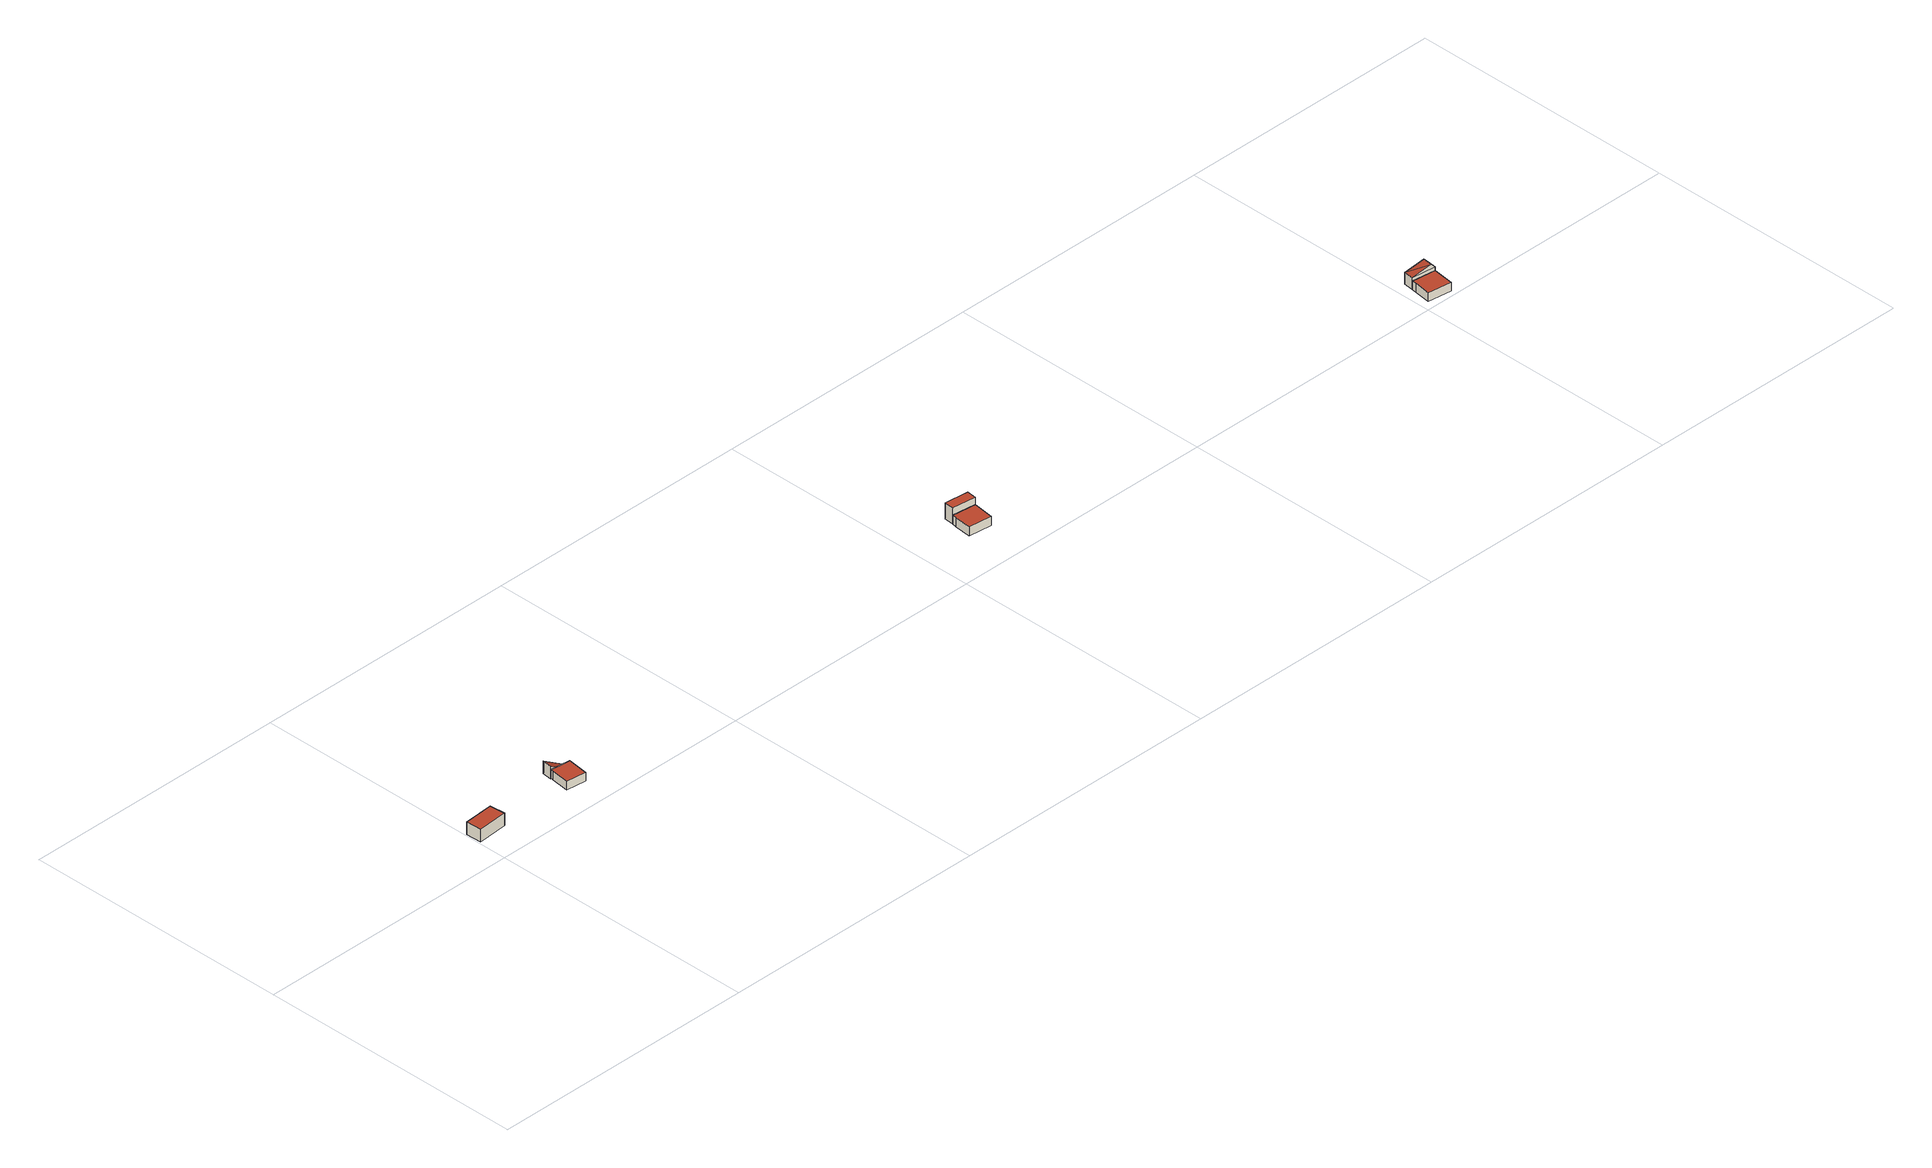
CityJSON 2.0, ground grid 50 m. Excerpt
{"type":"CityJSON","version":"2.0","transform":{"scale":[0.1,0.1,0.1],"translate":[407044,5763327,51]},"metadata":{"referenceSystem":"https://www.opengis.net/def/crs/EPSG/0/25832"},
"CityObjects":{
"building1":{"type":"Building","attributes":{"Gemeindeschluessel":"05515000","Geometrietyp2DReferenz":"3000","function":"51002_9999","roofType":"1000","measuredHeight":2.37},"geometry":[{"type":"Solid","lod":"2","boundaries":[[[[0,1,2,3]],[[4,5,1,0]],[[6,7,5,4]],[[3,2,7,6]],[[4,0,3,6]],[[1,5,7,2]]]],"semantics":{"surfaces":[{"type":"WallSurface"},{"type":"RoofSurface"},{"type":"GroundSurface"}],"values":[[0,0,0,0,1,2]]}}]},
"building2":{"type":"Building","attributes":{"Gemeindeschluessel":"05515000","Geometrietyp2DReferenz":"3000","function":"51002_9999","roofType":"1000","measuredHeight":1.63},"geometry":[{"type":"Solid","lod":"2","boundaries":[[[[8,9,10,11]],[[12,13,9,8]],[[14,15,13,12]],[[16,17,15,14]],[[11,10,17,16]],[[14,12,8,11,16]],[[9,13,15,17,10]]]],"semantics":{"surfaces":[{"type":"WallSurface"},{"type":"RoofSurface"},{"type":"GroundSurface"}],"values":[[0,0,0,0,0,1,2]]}}]},
"building3":{"type":"Building","attributes":{"Gemeindeschluessel":"05515000","Geometrietyp2DReferenz":"3000","function":"51002_9999","roofType":"2100","measuredHeight":2.28},"geometry":[{"type":"Solid","lod":"2","boundaries":[[[[18,19,20,21]],[[22,23,19,18]],[[24,25,23,22]],[[21,20,25,24]],[[22,18,21,24]],[[19,23,25,20]]]],"semantics":{"surfaces":[{"type":"WallSurface"},{"type":"RoofSurface"},{"type":"GroundSurface"}],"values":[[0,0,0,0,1,2]]}}]},
"building4":{"type":"Building","attributes":{"Gemeindeschluessel":"05515000","Geometrietyp2DReferenz":"3000","function":"51002_9999","roofType":"1000","measuredHeight":1.64},"geometry":[{"type":"Solid","lod":"2","boundaries":[[[[26,27,28,29]],[[30,31,27,26]],[[32,33,31,30]],[[34,35,33,32]],[[29,28,35,34]],[[32,30,26,29,34]],[[27,31,33,35,28]]]],"semantics":{"surfaces":[{"type":"WallSurface"},{"type":"RoofSurface"},{"type":"GroundSurface"}],"values":[[0,0,0,0,0,1,2]]}}]},
"building5":{"type":"Building","attributes":{"Gemeindeschluessel":"05515000","Geometrietyp2DReferenz":"3000","function":"51002_9999","roofType":"9999","measuredHeight":3},"geometry":[{"type":"Solid","lod":"2","boundaries":[[[[36,37,38,39]],[[37,40,31,38]],[[36,41,40,37]],[[39,33,41,36]],[[38,31,33,39]],[[40,41,33,31]]]],"semantics":{"surfaces":[{"type":"RoofSurface"},{"type":"WallSurface"},{"type":"GroundSurface"}],"values":[[0,1,1,1,1,2]]}}]},
"building6":{"type":"Building","attributes":{"Gemeindeschluessel":"05515000","Geometrietyp2DReferenz":"3000","function":"51002_9999","roofType":"1000","measuredHeight":1.6},"geometry":[{"type":"Solid","lod":"2","boundaries":[[[[42,43,44,45]],[[46,47,43,42]],[[48,49,47,46]],[[50,51,49,48]],[[45,44,51,50]],[[48,46,42,45,50]],[[43,47,49,51,44]]]],"semantics":{"surfaces":[{"type":"WallSurface"},{"type":"RoofSurface"},{"type":"GroundSurface"}],"values":[[0,0,0,0,0,1,2]]}}]},
"building7":{"type":"Building","attributes":{"Gemeindeschluessel":"05515000","Geometrietyp2DReferenz":"3000","function":"51002_9999","roofType":"3100","measuredHeight":3},"geometry":[{"type":"Solid","lod":"2","boundaries":[[[[52,53,47,54]],[[55,56,53,52]],[[57,49,56,55]],[[54,47,49,57]],[[52,58,55]],[[57,59,54]],[[59,58,52]],[[52,54,59]],[[55,58,59]],[[59,57,55]],[[53,56,49,47]]]],"semantics":{"surfaces":[{"type":"WallSurface"},{"type":"RoofSurface"},{"type":"GroundSurface"}],"values":[[0,0,0,0,0,0,1,1,1,1,2]]}}]}
},
"vertices":[
[56,85,32],[56,85,9],[1,81,9],[1,81,32],[58,56,32],[58,56,9],[2,52,32],[2,52,9],
[196,88,23],[196,88,7],[192,55,7],[192,55,23],[197,94,23],[197,94,7],[234,90,23],[234,90,7],[229,51,23],[229,51,7],
[236,108,7],[236,108,6],[199,112,6],[199,112,29],[234,90,8],[234,90,6],[197,94,29],[197,94,6],
[1096,115,23],[1096,115,6],[1093,85,6],[1093,85,23],[1097,124,23],[1097,124,6],[1141,119,23],[1141,119,6],[1136,80,23],[1136,80,6],
[1143,137,36],[1099,142,36],[1097,124,36],[1141,119,36],[1099,142,6],[1143,137,6],
[2020,45,23],[2020,45,7],[2016,15,7],[2016,15,23],[2021,54,23],[2021,54,7],[2065,49,23],[2065,49,7],[2060,9,23],[2060,9,7],
[2023,72,29],[2023,72,7],[2021,54,29],[2067,67,29],[2067,67,7],[2065,49,29],[2060,68,37],[2058,50,37]
]}
